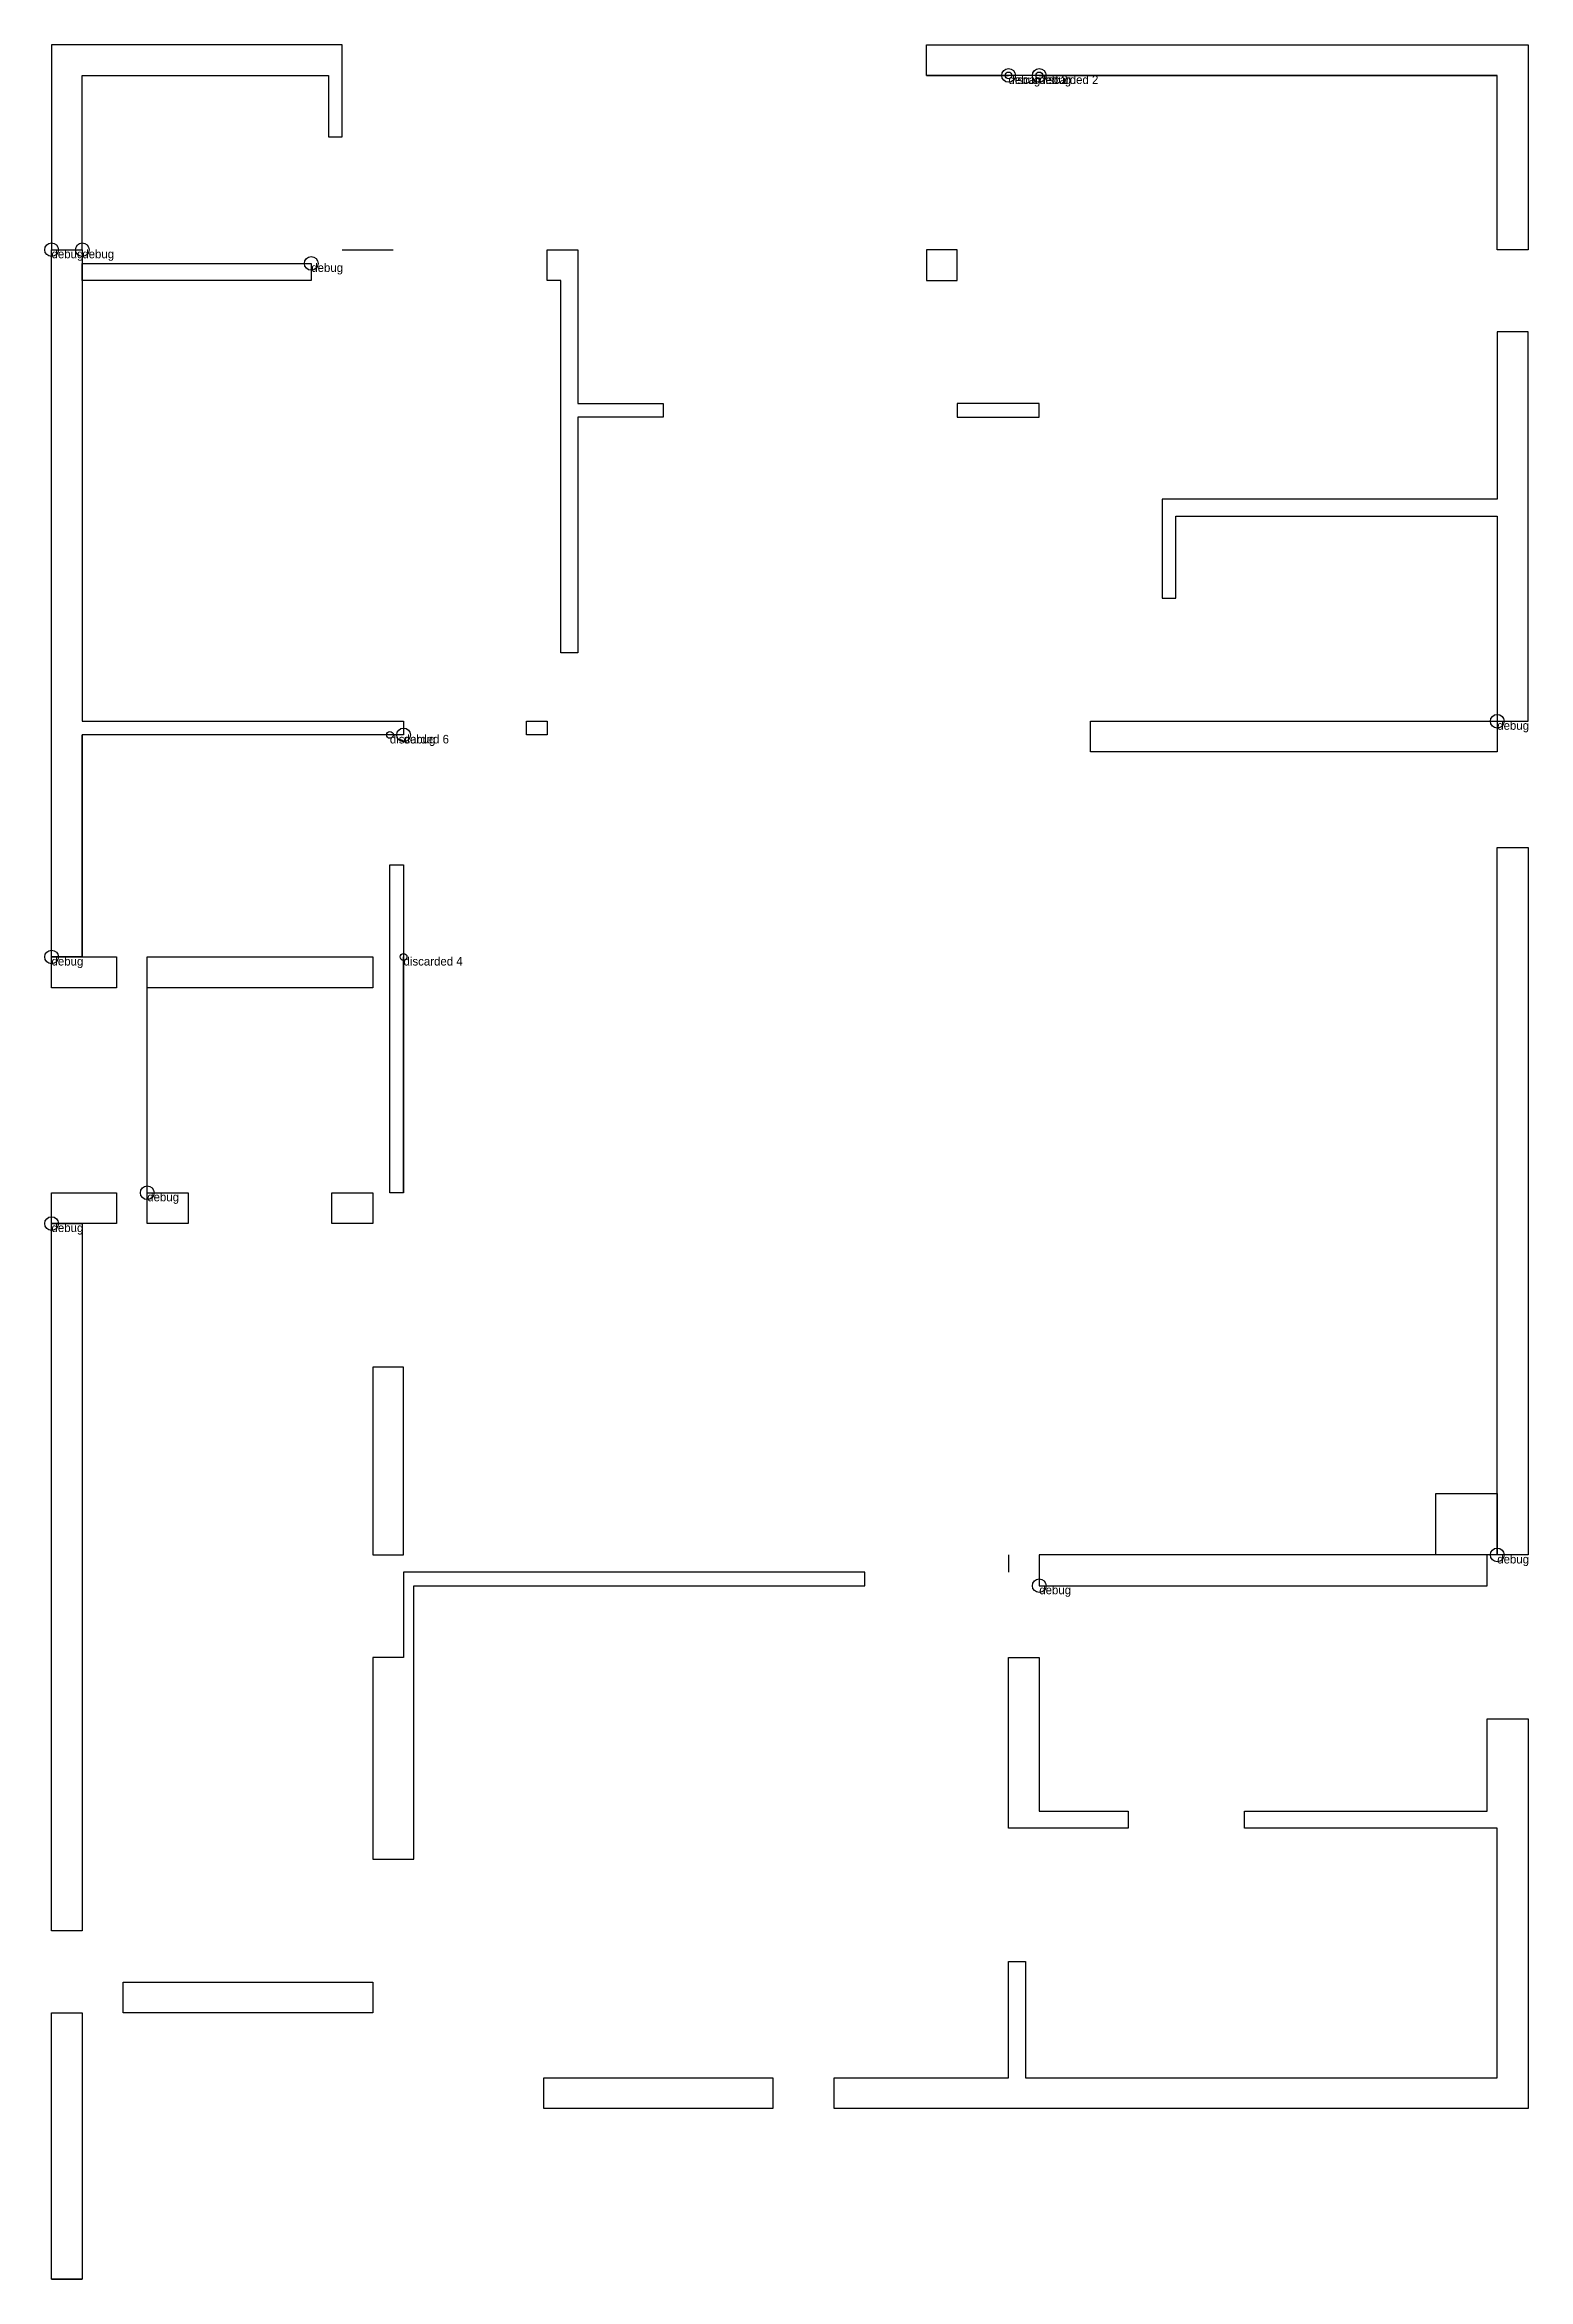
# Model space of a CAD drawing. Header units: metres. Extents: x 198 to 632, y 325 to 979.
import ezdxf

# ---------------------------------------------------------------- set-up
doc = ezdxf.new("R2010")
doc.units = ezdxf.units.M
doc.layers.add('WALL', color=7, linetype='Continuous')

msp = doc.modelspace()

# ---------------------------------------------------------------- linework, layer by layer
at = {"layer": 'debug', "color": 2}
for centre in [(480, 970), (489, 970), (200, 919), (209, 919), (209, 919), (209, 919), (209, 919), (276, 915), (276, 915), (276, 915), (276, 915), (276, 915), (303, 777), (623, 781), (623, 781), (623, 781), (623, 781), (623, 781), (200, 712), (200, 712), (200, 712), (200, 712), (228, 643), (200, 634), (200, 634), (200, 634), (200, 634), (200, 634), (623, 537), (623, 537), (623, 537), (623, 537), (623, 537), (489, 528)]:
    msp.add_circle(centre, 2, dxfattribs=at)
at = {"layer": 'debug', "color": 4}
for centre in [(480, 970), (480, 970), (489, 970), (489, 970), (489, 970), (489, 970), (299, 777), (299, 777), (303, 712), (303, 712)]:
    msp.add_circle(centre, 1, dxfattribs=at)
at = {"layer": 'WALL'}
for p, q in [((285, 979), (200, 979)), ((200, 979), (200, 919)), ((285, 952), (285, 979)), ((456, 970), (456, 979)), ((456, 979), (632, 979)), ((456, 970), (456, 979)), ((632, 979), (632, 919)), ((209, 919), (209, 970)), ((209, 970), (281, 970)), ((281, 970), (281, 952)), ((456, 970), (480, 970)), ((480, 970), (456, 970)), ((480, 970), (456, 970)), ((489, 970), (480, 970)), ((480, 970), (480, 970)), ((489, 970), (623, 970)), ((623, 970), (489, 970)), ((489, 970), (489, 970)), ((623, 919), (623, 970)), ((281, 952), (285, 952)), ((200, 919), (209, 919)), ((200, 712), (200, 919)), ((200, 919), (209, 919)), ((209, 919), (209, 781)), ((285, 919), (300, 919)), ((345, 910), (345, 919)), ((345, 919), (354, 919)), ((354, 919), (354, 874)), ((465, 919), (456, 919)), ((456, 919), (456, 910)), ((465, 910), (465, 919)), ((632, 919), (623, 919)), ((209, 915), (276, 915)), ((209, 910), (209, 915)), ((276, 910), (209, 910)), ((276, 915), (276, 910)), ((349, 910), (345, 910)), ((349, 801), (349, 910)), ((456, 910), (465, 910)), ((632, 895), (623, 895)), ((623, 895), (623, 846)), ((632, 781), (632, 895)), ((354, 874), (379, 874)), ((379, 870), (354, 870)), ((354, 870), (354, 801)), ((379, 870), (354, 870)), ((354, 870), (354, 801)), ((379, 874), (379, 870)), ((379, 874), (379, 870)), ((489, 874), (465, 874)), ((465, 874), (465, 870)), ((465, 870), (489, 870)), ((489, 870), (489, 874)), ((623, 846), (525, 846)), ((525, 846), (525, 817)), ((529, 817), (529, 841)), ((529, 841), (623, 841)), ((623, 841), (623, 781)), ((525, 817), (529, 817)), ((354, 801), (349, 801)), ((209, 781), (303, 781)), ((303, 781), (303, 777)), ((339, 777), (339, 781)), ((339, 781), (345, 781)), ((339, 781), (345, 781)), ((339, 777), (339, 781)), ((345, 781), (345, 777)), ((504, 781), (623, 781)), ((504, 772), (504, 781)), ((623, 781), (623, 772)), ((623, 781), (632, 781)), ((623, 781), (632, 781)), ((209, 712), (209, 777)), ((299, 777), (209, 777)), ((209, 777), (209, 712)), ((303, 777), (299, 777)), ((299, 777), (299, 777)), ((345, 777), (339, 777)), ((345, 777), (339, 777)), ((623, 772), (504, 772)), ((623, 744), (632, 744)), ((623, 537), (623, 744)), ((632, 744), (632, 537)), ((299, 739), (303, 739)), ((299, 643), (299, 739)), ((303, 739), (303, 643)), ((209, 712), (200, 712)), ((200, 703), (200, 712)), ((200, 712), (219, 712)), ((219, 712), (219, 703)), ((228, 712), (294, 712)), ((228, 703), (228, 712)), ((294, 712), (294, 703)), ((303, 643), (303, 712)), ((219, 703), (200, 703)), ((228, 643), (228, 703)), ((294, 703), (228, 703)), ((200, 634), (200, 643)), ((200, 643), (219, 643)), ((219, 643), (219, 634)), ((228, 643), (240, 643)), ((228, 634), (228, 643)), ((240, 643), (240, 634)), ((282, 643), (294, 643)), ((282, 634), (282, 643)), ((294, 643), (294, 634)), ((303, 643), (299, 643)), ((200, 427), (200, 634)), ((200, 634), (209, 634)), ((219, 634), (200, 634)), ((209, 634), (209, 427)), ((240, 634), (228, 634)), ((294, 634), (282, 634)), ((303, 592), (294, 592)), ((294, 592), (294, 537)), ((303, 537), (303, 592)), ((605, 555), (623, 555)), ((605, 537), (605, 555)), ((623, 555), (623, 537)), ((294, 537), (303, 537)), ((480, 537), (480, 532)), ((620, 537), (489, 537)), ((489, 537), (489, 528)), ((623, 537), (605, 537)), ((620, 528), (620, 537)), ((632, 537), (623, 537)), ((438, 532), (303, 532)), ((303, 532), (303, 507)), ((438, 528), (438, 532)), ((306, 448), (306, 528)), ((306, 528), (438, 528)), ((489, 528), (620, 528)), ((294, 507), (294, 448)), ((303, 507), (294, 507)), ((294, 507), (294, 448)), ((480, 507), (489, 507)), ((480, 457), (480, 507)), ((480, 507), (489, 507)), ((489, 507), (489, 462)), ((620, 489), (632, 489)), ((620, 462), (620, 489)), ((620, 489), (632, 489)), ((632, 489), (632, 375)), ((489, 462), (515, 462)), ((515, 462), (515, 457)), ((549, 457), (549, 462)), ((549, 462), (620, 462)), ((515, 457), (480, 457)), ((623, 457), (549, 457)), ((623, 384), (623, 457)), ((294, 448), (306, 448)), ((294, 448), (306, 448)), ((209, 427), (200, 427)), ((480, 384), (480, 418)), ((480, 418), (485, 418)), ((485, 418), (485, 384)), ((221, 412), (294, 412)), ((221, 403), (221, 412)), ((294, 412), (294, 403)), ((200, 403), (209, 403)), ((200, 325), (200, 403)), ((209, 403), (209, 325)), ((294, 403), (221, 403)), ((344, 384), (411, 384)), ((344, 375), (344, 384)), ((411, 384), (411, 375)), ((429, 375), (429, 384)), ((429, 384), (480, 384)), ((485, 384), (623, 384)), ((411, 375), (344, 375)), ((632, 375), (429, 375)), ((200, 325), (209, 325)), ((209, 325), (200, 325))]:
    msp.add_line(p, q, dxfattribs=at)

# ---------------------------------------------------------------- texts
at = {"layer": 'debug', "char_height": 2.5, "attachment_point": 1}
for s, insert in [('discarded 2', (480, 970)), ('discarded 2', (480, 970)), ('debug', (480, 970)), ('discarded 2', (489, 970)), ('discarded 2', (489, 970)), ('discarded 2', (489, 970)), ('discarded 2', (489, 970)), ('debug', (489, 970)), ('debug', (200, 919)), ('debug', (209, 919)), ('debug', (209, 919)), ('debug', (209, 919)), ('debug', (209, 919)), ('debug', (276, 915)), ('debug', (276, 915)), ('debug', (276, 915)), ('debug', (276, 915)), ('debug', (276, 915)), ('debug', (623, 781)), ('debug', (623, 781)), ('debug', (623, 781)), ('debug', (623, 781)), ('debug', (623, 781)), ('discarded 6', (299, 777)), ('discarded 6', (299, 777)), ('debug', (303, 777)), ('debug', (200, 712)), ('debug', (200, 712)), ('debug', (200, 712)), ('debug', (200, 712)), ('discarded 4', (303, 712)), ('discarded 4', (303, 712)), ('debug', (228, 643)), ('debug', (200, 634)), ('debug', (200, 634)), ('debug', (200, 634)), ('debug', (200, 634)), ('debug', (200, 634)), ('debug', (623, 537)), ('debug', (623, 537)), ('debug', (623, 537)), ('debug', (623, 537)), ('debug', (623, 537)), ('debug', (489, 528))]:
    msp.add_mtext(s, dxfattribs=dict(at, insert=insert))

doc.saveas('drawing.dxf')
